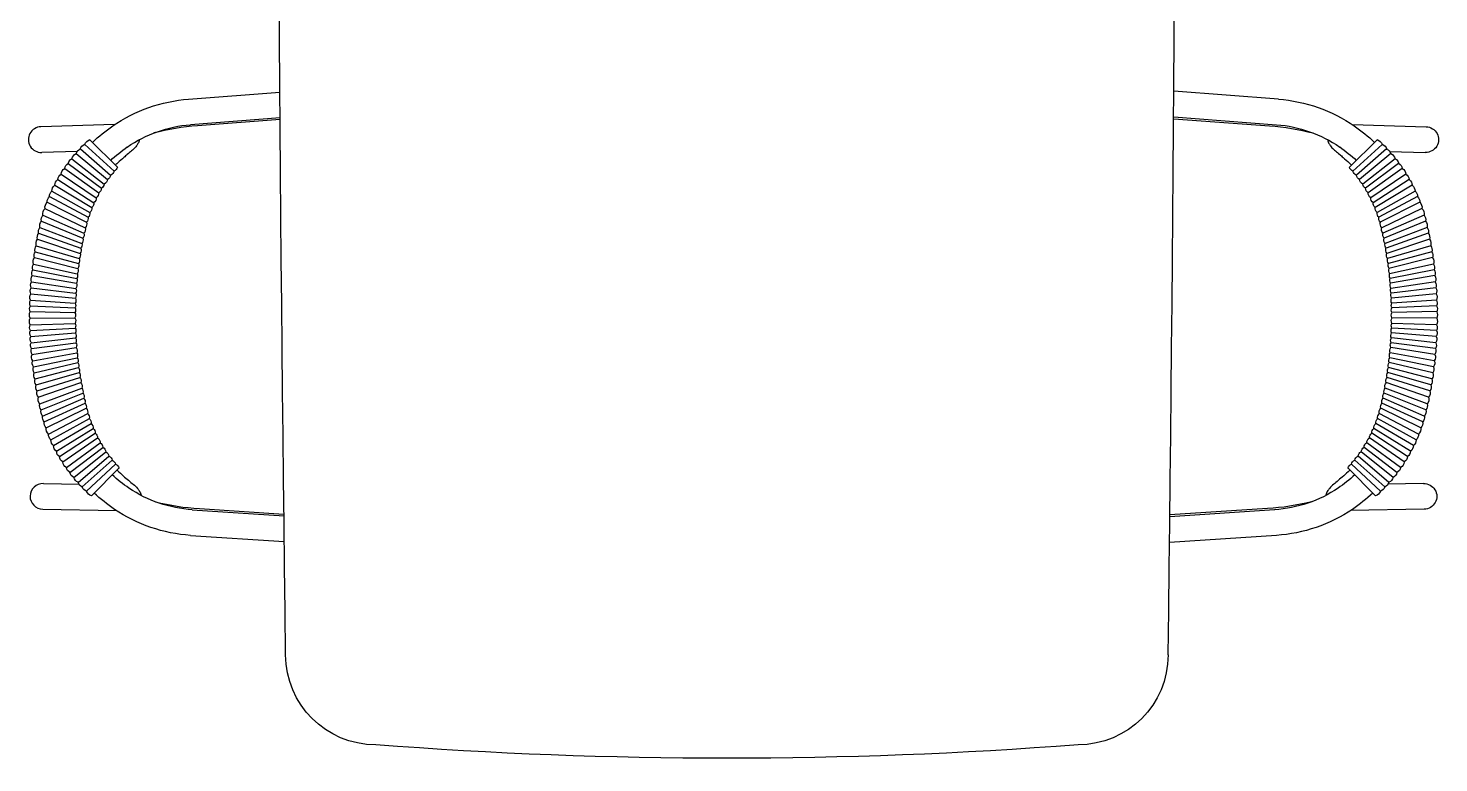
# Model space of a CAD drawing. Header units: millimetres. Extents: x 699029 to 727993, y 4486031 to 4516039.
# Drawn here: x 726198 to 726354.7, y 4491735 to 4491816.6 of the extents above; entities that cross this region are included whole.
import ezdxf

# ---------------------------------------------------------------- set-up
doc = ezdxf.new("R2010")
doc.units = ezdxf.units.MM
doc.layers.add('_P3_S_Duvar_Ç', color=7, linetype='Continuous', lineweight=30)
doc.layers.add('A-TEFRIS', color=251, linetype='Continuous')

# ---------------------------------------------------------------- blocks, each defined once
blk = doc.blocks.new('masa')
at = {"layer": 'A-TEFRIS'}
for p, q in [((731592.35, 4490013.45), (731603.95, 4490014.34)), ((731713.38, 4490013.45), (731703.24, 4490014.23)), ((731584.13, 4490010.63), (731575.96, 4490010.39)), ((731603.98, 4490011.48), (731592.56, 4490010.61)), ((731603.98, 4490011.28), (731593.35, 4490010.49)), ((731703.21, 4490011.18), (731712.39, 4490010.49)), ((731703.22, 4490011.37), (731713.17, 4490010.61)), ((731721.6, 4490010.63), (731729.77, 4490010.39)), ((731581.38, 4490008.95), (731584.45, 4490005.9)), ((731724.36, 4490008.95), (731721.28, 4490005.9)), ((731579.97, 4490007.64), (731576.05, 4490007.54)), ((731579.87, 4490007.4), (731583.34, 4490004.52)), ((731580.33, 4490007.92), (731583.69, 4490004.99)), ((731580.83, 4490008.43), (731584.07, 4490005.46)), ((731724.9, 4490008.43), (731721.66, 4490005.46)), ((731725.4, 4490007.92), (731722.05, 4490004.99)), ((731725.87, 4490007.4), (731722.4, 4490004.52)), ((731725.76, 4490007.64), (731729.69, 4490007.54)), ((731578.6, 4490005.74), (731582.39, 4490003.04)), ((731579, 4490006.31), (731582.69, 4490003.55)), ((731579.39, 4490006.83), (731582.98, 4490004.01)), ((731726.34, 4490006.83), (731722.75, 4490004.01)), ((731726.74, 4490006.31), (731723.05, 4490003.55)), ((731727.14, 4490005.74), (731723.34, 4490003.04)), ((731577.83, 4490004.51), (731581.84, 4490001.95)), ((731578.19, 4490005.12), (731582.1, 4490002.49)), ((731727.54, 4490005.12), (731723.64, 4490002.49)), ((731727.9, 4490004.51), (731723.89, 4490001.95)), ((731576.91, 4490002.64), (731581.2, 4490000.33)), ((731577.17, 4490003.23), (731581.38, 4490000.84)), ((731577.5, 4490003.9), (731581.61, 4490001.42)), ((731728.23, 4490003.9), (731724.13, 4490001.42)), ((731728.56, 4490003.23), (731724.35, 4490000.84)), ((731728.82, 4490002.64), (731724.53, 4490000.33)), ((731576.41, 4490001.3), (731580.88, 4489999.17)), ((731576.65, 4490002), (731581.04, 4489999.77)), ((731729.08, 4490002), (731724.7, 4489999.77)), ((731729.33, 4490001.3), (731724.85, 4489999.17)), ((731576, 4489999.9), (731580.62, 4489997.99)), ((731576.18, 4490000.56), (731580.74, 4489998.55)), ((731729.55, 4490000.56), (731725, 4489998.55)), ((731729.73, 4489999.9), (731725.12, 4489997.99)), ((731575.57, 4489997.89), (731580.31, 4489996.32)), ((731575.71, 4489998.55), (731580.4, 4489996.88)), ((731575.84, 4489999.18), (731580.5, 4489997.4)), ((731729.89, 4489999.18), (731725.23, 4489997.4)), ((731730.03, 4489998.55), (731725.33, 4489996.88)), ((731730.16, 4489997.89), (731725.42, 4489996.32)), ((731575.33, 4489996.5), (731580.14, 4489995.18)), ((731575.44, 4489997.17), (731580.22, 4489995.74)), ((731730.29, 4489997.17), (731725.52, 4489995.74)), ((731730.4, 4489996.5), (731725.6, 4489995.18)), ((731575.13, 4489995.13), (731580, 4489994.05)), ((731575.23, 4489995.84), (731580.07, 4489994.64)), ((731730.5, 4489995.84), (731725.67, 4489994.64)), ((731730.6, 4489995.13), (731725.74, 4489994.05)), ((731574.92, 4489993.14), (731579.85, 4489992.42)), ((731574.99, 4489993.84), (731579.89, 4489993)), ((731575.06, 4489994.5), (731579.94, 4489993.54)), ((731730.67, 4489994.5), (731725.79, 4489993.54)), ((731730.75, 4489993.84), (731725.84, 4489993)), ((731730.81, 4489993.14), (731725.89, 4489992.42)), ((731574.83, 4489991.82), (731579.78, 4489991.35)), ((731574.87, 4489992.48), (731579.81, 4489991.89)), ((731730.86, 4489992.48), (731725.92, 4489991.89)), ((731730.9, 4489991.82), (731725.95, 4489991.35)), ((731574.78, 4489990.5), (731579.75, 4489990.27)), ((731574.8, 4489991.11), (731579.76, 4489990.77)), ((731730.93, 4489991.11), (731725.97, 4489990.77)), ((731730.95, 4489990.5), (731725.99, 4489990.27)), ((731574.77, 4489989.84), (731579.74, 4489989.73)), ((731574.77, 4489989.13), (731579.74, 4489989.15)), ((731574.78, 4489988.37), (731579.75, 4489988.54)), ((731730.96, 4489989.84), (731725.99, 4489989.73)), ((731730.96, 4489988.37), (731725.99, 4489988.54)), ((731730.97, 4489989.13), (731726, 4489989.15)), ((731574.8, 4489987.73), (731579.76, 4489988.01)), ((731574.82, 4489987.07), (731579.78, 4489987.47)), ((731574.86, 4489986.39), (731579.81, 4489986.92)), ((731730.87, 4489986.39), (731725.93, 4489986.92)), ((731730.91, 4489987.07), (731725.95, 4489987.47)), ((731730.94, 4489987.73), (731725.97, 4489988.01)), ((731574.91, 4489985.75), (731579.84, 4489986.39)), ((731574.97, 4489985.08), (731579.88, 4489985.85)), ((731575.04, 4489984.38), (731579.93, 4489985.27)), ((731730.69, 4489984.38), (731725.8, 4489985.27)), ((731730.77, 4489985.08), (731725.85, 4489985.85)), ((731730.82, 4489985.75), (731725.89, 4489986.39)), ((731575.12, 4489983.7), (731579.99, 4489984.72)), ((731575.21, 4489983.04), (731580.05, 4489984.18)), ((731575.31, 4489982.36), (731580.13, 4489983.62)), ((731730.43, 4489982.36), (731725.61, 4489983.62)), ((731730.53, 4489983.04), (731725.68, 4489984.18)), ((731730.62, 4489983.7), (731725.74, 4489984.72)), ((731575.41, 4489981.71), (731580.2, 4489983.08)), ((731575.53, 4489981.04), (731580.29, 4489982.53)), ((731730.2, 4489981.04), (731725.45, 4489982.53)), ((731730.32, 4489981.71), (731725.53, 4489983.08)), ((731575.67, 4489980.33), (731580.39, 4489981.95)), ((731575.82, 4489979.59), (731580.5, 4489981.33)), ((731575.98, 4489978.92), (731580.61, 4489980.78)), ((731729.76, 4489978.92), (731725.13, 4489980.78)), ((731729.91, 4489979.59), (731725.23, 4489981.33)), ((731730.07, 4489980.33), (731725.35, 4489981.95)), ((731576.15, 4489978.23), (731580.73, 4489980.21)), ((731576.33, 4489977.58), (731580.85, 4489979.66)), ((731576.54, 4489976.93), (731580.99, 4489979.1)), ((731729.19, 4489976.93), (731724.75, 4489979.1)), ((731729.4, 4489977.58), (731724.88, 4489979.66)), ((731729.59, 4489978.23), (731725, 4489980.21)), ((731576.8, 4489976.23), (731581.15, 4489978.51)), ((731577.07, 4489975.59), (731581.33, 4489977.95)), ((731577.36, 4489974.96), (731581.53, 4489977.4)), ((731728.38, 4489974.96), (731724.21, 4489977.4)), ((731728.67, 4489975.59), (731724.4, 4489977.95)), ((731728.94, 4489976.23), (731724.58, 4489978.51)), ((731577.68, 4489974.32), (731581.75, 4489976.85)), ((731578.01, 4489973.73), (731581.98, 4489976.33)), ((731578.37, 4489973.14), (731582.24, 4489975.81)), ((731727.36, 4489973.14), (731723.49, 4489975.81)), ((731727.72, 4489973.73), (731723.75, 4489976.33)), ((731728.05, 4489974.32), (731723.98, 4489976.85)), ((731578.78, 4489972.52), (731582.54, 4489975.26)), ((731579.19, 4489971.96), (731582.84, 4489974.76)), ((731579.62, 4489971.41), (731583.16, 4489974.27)), ((731726.12, 4489971.41), (731722.57, 4489974.27)), ((731726.55, 4489971.96), (731722.89, 4489974.76)), ((731726.95, 4489972.52), (731723.19, 4489975.26)), ((731580.08, 4489970.87), (731583.51, 4489973.78)), ((731580.54, 4489970.37), (731583.86, 4489973.33)), ((731581.03, 4489969.88), (731584.24, 4489972.88)), ((731724.71, 4489969.88), (731721.5, 4489972.88)), ((731725.19, 4489970.37), (731721.87, 4489973.33)), ((731725.65, 4489970.87), (731722.22, 4489973.78)), ((731581.57, 4489969.37), (731584.62, 4489972.45)), ((731724.17, 4489969.37), (731721.11, 4489972.45)), ((731576.22, 4489970.74), (731580.25, 4489970.68)), ((731729.51, 4489970.74), (731725.49, 4489970.68)), ((731593.55, 4489967.95), (731604.41, 4489967.25)), ((731712.18, 4489967.95), (731702.79, 4489967.34)), ((731576.17, 4489967.89), (731584.34, 4489967.73)), ((731592.77, 4489967.82), (731604.41, 4489967.04)), ((731712.97, 4489967.82), (731702.78, 4489967.14)), ((731729.57, 4489967.89), (731721.39, 4489967.73)), ((731592.58, 4489964.98), (731604.44, 4489964.19)), ((731713.15, 4489964.98), (731702.75, 4489964.28)), ((731702.6, 4489951.7), (731702.6, 4489951.7))]:
    blk.add_line(p, q, dxfattribs=at)
for points in [[(731604.6, 4489951.7, -0.00641), (731604.6, 4490263.7, -23.5)], [(731702.6, 4489951.7, 0.00641), (731702.6, 4490263.7, 23.5)], [(731614.6, 4489941.7, 0.038462), (731692.6, 4489941.7, -0.034091)]]:
    blk.add_lwpolyline(points, format="xyb", dxfattribs=at)
for centre, radius, start, end in [((731593.62, 4489996.4), 17.1, 94.2772, 124.5533), ((731712.11, 4489996.4), 17.1, 55.4467, 85.7228), ((731594.16, 4489995.62), 18.05, 124.5533, 133.7698), ((731593.62, 4489996.4), 14.25, 94.2772, 124.5533), ((731712.11, 4489996.4), 14.25, 55.4467, 85.7228), ((731711.57, 4489995.62), 18.05, 46.2302, 55.4467), ((731581.6, 4490008.17), 0.816, 106.0642, 161.0642), ((731724.13, 4490008.17), 0.816, 18.9358, 73.9358), ((731580.18, 4490006.66), 0.804, 112.9171, 167.9171), ((731580.6, 4490007.21), 0.753, 110.6353, 165.6353), ((731581.07, 4490007.7), 0.775, 108.3962, 163.3962), ((731594.16, 4489995.62), 15.2, 124.5533, 133.4871), ((731711.57, 4489995.62), 15.2, 46.5129, 55.4467), ((731724.66, 4490007.7), 0.775, 16.6038, 71.6038), ((731725.14, 4490007.21), 0.753, 14.3647, 69.3647), ((731725.55, 4490006.66), 0.804, 12.0829, 67.0829), ((731578.99, 4490005.04), 0.804, 119.5494, 174.5494), ((731579.34, 4490005.64), 0.753, 117.2679, 172.2679), ((731579.69, 4490006.19), 0.706, 115.1299, 170.1299), ((731583.85, 4490006.05), 0.627, 291.0893, 346.0893), ((731594.16, 4489995.62), 14.46, 133.0673, 133.4149), ((731721.89, 4490006.05), 0.627, 193.9107, 248.9107), ((731711.57, 4489995.62), 14.46, 46.5851, 46.9327), ((731726.04, 4490006.19), 0.706, 9.8701, 64.8701), ((731726.39, 4490005.64), 0.753, 7.7321, 62.7321), ((731726.74, 4490005.04), 0.804, 5.4506, 60.4506), ((731578.25, 4490003.89), 0.752, 124.0867, 179.0867), ((731578.6, 4490004.47), 0.77, 121.856, 176.856), ((731582.39, 4490004.06), 0.594, 300.0656, 355.0656), ((731582.66, 4490004.61), 0.677, 297.8521, 352.8521), ((731583.06, 4490005.1), 0.635, 295.5676, 350.5676), ((731583.43, 4490005.59), 0.655, 293.3215, 348.3215), ((731722.3, 4490005.59), 0.655, 191.6785, 246.6785), ((731722.67, 4490005.1), 0.635, 189.4324, 244.4324), ((731723.07, 4490004.61), 0.677, 187.1479, 242.1479), ((731723.35, 4490004.06), 0.594, 184.9344, 239.9344), ((731727.13, 4490004.47), 0.77, 3.144, 58.144), ((731727.48, 4490003.89), 0.752, 0.9133, 55.9133), ((731577.4, 4490002.07), 0.75, 130.7032, 185.7032), ((731577.61, 4490002.68), 0.704, 128.5724, 183.5724), ((731577.98, 4490003.25), 0.802, 126.3649, 181.3649), ((731581.45, 4490002.47), 0.646, 306.7812, 1.7812), ((731581.72, 4490003.05), 0.675, 304.4803, 359.4803), ((731582.05, 4490003.58), 0.633, 302.2022, 357.2022), ((731723.68, 4490003.58), 0.633, 182.7978, 237.7978), ((731724.02, 4490003.05), 0.675, 180.5197, 235.5197), ((731724.28, 4490002.47), 0.646, 178.2188, 233.2188), ((731727.76, 4490003.25), 0.802, 358.6351, 53.6351), ((731728.12, 4490002.68), 0.704, 356.4276, 51.4276), ((731728.33, 4490002.07), 0.75, 354.2968, 49.2968), ((731577, 4490000.71), 0.834, 135.3704, 190.3704), ((731577.2, 4490001.41), 0.8, 132.9751, 187.9751), ((731580.8, 4490000.75), 0.589, 313.4685, 8.4685), ((731580.94, 4490001.35), 0.672, 311.2727, 6.2727), ((731581.21, 4490001.91), 0.631, 309.0044, 4.0044), ((731724.52, 4490001.91), 0.631, 175.9956, 230.9956), ((731724.8, 4490001.35), 0.672, 173.7273, 228.7273), ((731724.93, 4490000.75), 0.589, 171.5315, 226.5315), ((731728.53, 4490001.41), 0.8, 352.0249, 47.0249), ((731728.73, 4490000.71), 0.834, 349.6296, 44.6296), ((731576.61, 4489999.38), 0.795, 139.5475, 194.5475), ((731576.73, 4490000.06), 0.747, 137.688, 192.688), ((731580.38, 4489999.62), 0.668, 317.8415, 12.8415), ((731580.59, 4490000.21), 0.627, 315.586, 10.586), ((731725.15, 4490000.21), 0.627, 169.414, 224.414), ((731725.35, 4489999.62), 0.668, 167.1585, 222.1585), ((731729, 4490000.06), 0.747, 347.312, 42.312), ((731729.12, 4489999.38), 0.795, 345.4525, 40.4525), ((731576.19, 4489997.4), 0.784, 142.1683, 197.1683), ((731576.28, 4489998.09), 0.738, 141.2853, 196.2853), ((731576.37, 4489998.74), 0.695, 140.4543, 195.4543), ((731579.99, 4489997.81), 0.656, 321.2619, 16.2619), ((731580.14, 4489998.38), 0.618, 320.4734, 15.4734), ((731580.21, 4489999), 0.695, 319.6442, 14.6442), ((731725.53, 4489999), 0.695, 165.3558, 220.3558), ((731725.59, 4489998.38), 0.618, 164.5266, 219.5266), ((731725.75, 4489997.81), 0.656, 163.7381, 218.7381), ((731729.36, 4489998.74), 0.695, 344.5457, 39.5457), ((731729.45, 4489998.09), 0.738, 343.7147, 38.7147), ((731729.54, 4489997.4), 0.784, 342.8317, 37.8317), ((731575.92, 4489996.07), 0.728, 143.9018, 198.9018), ((731576.03, 4489996.73), 0.738, 143.0512, 198.0512), ((731579.7, 4489996.12), 0.644, 323.5251, 18.5251), ((731579.83, 4489996.69), 0.607, 322.7511, 17.7511), ((731579.95, 4489997.23), 0.572, 322.0217, 17.0217), ((731725.78, 4489997.23), 0.572, 162.9783, 217.9783), ((731725.91, 4489996.69), 0.607, 162.2489, 217.2489), ((731726.04, 4489996.12), 0.644, 161.4749, 216.4749), ((731729.7, 4489996.73), 0.738, 341.9488, 36.9488), ((731729.81, 4489996.07), 0.728, 341.0982, 36.0982), ((731575.69, 4489994.74), 0.678, 145.6172, 200.6172), ((731575.86, 4489995.39), 0.775, 144.7741, 199.7741), ((731579.47, 4489994.41), 0.635, 325.8046, 20.8046), ((731579.58, 4489994.98), 0.597, 325.0423, 20.0423), ((731579.65, 4489995.54), 0.605, 324.2982, 19.2982), ((731726.09, 4489995.54), 0.605, 160.7018, 215.7018), ((731726.16, 4489994.98), 0.597, 159.9577, 214.9577), ((731726.26, 4489994.41), 0.635, 159.1954, 214.1954), ((731729.87, 4489995.39), 0.775, 340.2259, 35.2259), ((731730.04, 4489994.74), 0.678, 339.3828, 34.3828), ((731575.53, 4489992.76), 0.711, 148.1526, 203.1526), ((731575.64, 4489993.43), 0.769, 147.294, 202.294), ((731575.66, 4489994.11), 0.722, 146.4294, 201.4294), ((731579.32, 4489992.76), 0.628, 328.0035, 23.0035), ((731579.4, 4489993.32), 0.59, 327.2496, 22.2496), ((731579.48, 4489993.85), 0.555, 326.5409, 21.5409), ((731726.25, 4489993.85), 0.555, 158.4591, 213.4591), ((731726.34, 4489993.32), 0.59, 157.7504, 212.7504), ((731726.42, 4489992.76), 0.628, 156.9965, 211.9965), ((731730.07, 4489994.11), 0.722, 338.5706, 33.5706), ((731730.1, 4489993.43), 0.769, 337.706, 32.706), ((731730.21, 4489992.76), 0.711, 336.8474, 31.8474), ((731575.5, 4489991.44), 0.765, 149.841, 204.841), ((731575.49, 4489992.11), 0.717, 148.9814, 203.9814), ((731579.28, 4489991.65), 0.585, 329.4736, 24.4736), ((731579.32, 4489992.19), 0.581, 328.7518, 23.7518), ((731726.42, 4489992.19), 0.581, 156.2482, 211.2482), ((731726.45, 4489991.65), 0.585, 155.5264, 210.5264), ((731730.24, 4489992.11), 0.717, 336.0186, 31.0186), ((731730.24, 4489991.44), 0.765, 335.159, 30.159), ((731575.41, 4489990.15), 0.715, 151.4772, 206.4772), ((731575.39, 4489990.79), 0.67, 150.6735, 205.6735), ((731579.23, 4489990.01), 0.583, 331.6461, 26.6461), ((731579.27, 4489990.53), 0.547, 330.9467, 25.9467), ((731579.22, 4489991.08), 0.624, 330.2221, 25.2221), ((731726.51, 4489991.08), 0.624, 154.7779, 209.7779), ((731726.46, 4489990.53), 0.547, 154.0533, 209.0533), ((731726.51, 4489990.01), 0.583, 153.3539, 208.3539), ((731730.35, 4489990.79), 0.67, 334.3265, 29.3265), ((731730.32, 4489990.15), 0.715, 333.5228, 28.5228), ((731575.45, 4489989.48), 0.763, 152.3345, 207.3345), ((731575.5, 4489988.76), 0.818, 153.252, 208.252), ((731575.41, 4489988.07), 0.699, 154.1325, 209.1325), ((731579.19, 4489989.44), 0.622, 332.392, 27.392), ((731579.15, 4489988.84), 0.665, 333.1889, 28.1889), ((731579.25, 4489988.26), 0.573, 333.9549, 28.9549), ((731726.55, 4489989.44), 0.622, 152.608, 207.608), ((731726.58, 4489988.84), 0.665, 151.8111, 206.8111), ((731726.49, 4489988.26), 0.573, 151.0451, 206.0451), ((731730.33, 4489988.07), 0.699, 330.8675, 25.8675), ((731730.29, 4489989.48), 0.763, 332.6655, 27.6655), ((731730.24, 4489988.76), 0.818, 331.748, 26.748), ((731575.44, 4489987.43), 0.715, 154.953, 209.953), ((731575.49, 4489986.77), 0.735, 155.7944, 210.7944), ((731579.25, 4489987.72), 0.584, 334.6705, 29.6705), ((731579.26, 4489987.17), 0.6, 335.4029, 30.4029), ((731579.32, 4489986.62), 0.573, 336.1287, 31.1287), ((731726.42, 4489986.62), 0.573, 148.8713, 203.8713), ((731726.47, 4489987.17), 0.6, 149.5971, 204.5971), ((731726.48, 4489987.72), 0.584, 150.3295, 205.3295), ((731730.24, 4489986.77), 0.735, 329.2056, 24.2056), ((731730.29, 4489987.43), 0.715, 330.047, 25.047), ((731575.51, 4489986.11), 0.702, 156.628, 211.628), ((731575.57, 4489985.47), 0.718, 157.4521, 212.4521), ((731579.34, 4489986.08), 0.587, 336.8465, 31.8465), ((731579.35, 4489985.51), 0.628, 337.5984, 32.5984), ((731579.43, 4489984.94), 0.604, 338.361, 33.361), ((731726.3, 4489984.94), 0.604, 146.639, 201.639), ((731726.38, 4489985.51), 0.628, 147.4016, 202.4016), ((731726.39, 4489986.08), 0.587, 148.1535, 203.1535), ((731730.16, 4489985.47), 0.718, 327.5479, 22.5479), ((731730.23, 4489986.11), 0.702, 328.372, 23.372), ((731575.68, 4489984.8), 0.769, 158.3149, 213.3149), ((731575.73, 4489984.12), 0.739, 159.1894, 214.1894), ((731575.8, 4489983.45), 0.724, 160.038, 215.038), ((731579.5, 4489984.39), 0.592, 339.1015, 34.1015), ((731579.55, 4489983.83), 0.61, 339.8458, 34.8458), ((731579.65, 4489983.28), 0.585, 340.5854, 35.5854), ((731726.08, 4489983.28), 0.585, 144.4146, 199.4146), ((731726.18, 4489983.83), 0.61, 145.1542, 200.1542), ((731726.23, 4489984.39), 0.592, 145.8985, 200.8985), ((731729.93, 4489983.45), 0.724, 324.962, 19.962), ((731730, 4489984.12), 0.739, 325.8106, 20.8106), ((731730.05, 4489984.8), 0.769, 326.6851, 21.6851), ((731575.91, 4489982.79), 0.745, 160.8903, 215.8903), ((731575.98, 4489982.13), 0.713, 161.7365, 216.7365), ((731579.72, 4489982.73), 0.6, 341.3187, 36.3187), ((731579.77, 4489982.15), 0.644, 342.0889, 37.0889), ((731725.96, 4489982.15), 0.644, 142.9111, 197.9111), ((731726.02, 4489982.73), 0.6, 143.6813, 198.6813), ((731729.75, 4489982.13), 0.713, 323.2635, 18.2635), ((731729.82, 4489982.79), 0.745, 324.1097, 19.1097), ((731576.11, 4489981.49), 0.731, 162.5747, 217.5747), ((731576.28, 4489980.82), 0.784, 163.4541, 218.4541), ((731579.85, 4489981.53), 0.677, 342.9067, 37.9067), ((731580.02, 4489980.95), 0.611, 343.7039, 38.7039), ((731580.12, 4489980.38), 0.631, 344.4727, 39.4727), ((731725.61, 4489980.38), 0.631, 140.5273, 195.5273), ((731725.71, 4489980.95), 0.611, 141.2961, 196.2961), ((731725.88, 4489981.53), 0.677, 142.0933, 197.0933), ((731729.45, 4489980.82), 0.784, 321.5459, 16.5459), ((731729.62, 4489981.49), 0.731, 322.4253, 17.4253), ((731576.46, 4489980.11), 0.823, 164.3868, 219.3868), ((731576.54, 4489979.4), 0.742, 165.295, 220.295), ((731576.72, 4489978.74), 0.765, 166.3166, 221.3166), ((731580.27, 4489979.82), 0.606, 345.2385, 40.2385), ((731580.38, 4489979.25), 0.624, 346.0404, 41.0404), ((731580.5, 4489978.65), 0.668, 347.887, 42.887), ((731725.24, 4489978.65), 0.668, 137.113, 192.113), ((731725.35, 4489979.25), 0.624, 138.9596, 193.9596), ((731725.47, 4489979.82), 0.606, 139.7615, 194.7615), ((731729.01, 4489978.74), 0.765, 318.6834, 13.6834), ((731729.19, 4489979.4), 0.742, 319.705, 14.705), ((731729.27, 4489980.11), 0.823, 320.6132, 15.6132), ((731576.86, 4489978.08), 0.731, 168.3168, 223.3168), ((731577.07, 4489977.46), 0.748, 170.4855, 225.4855), ((731580.71, 4489978.06), 0.633, 350.1524, 45.1524), ((731580.9, 4489977.49), 0.629, 352.3486, 47.3486), ((731581.11, 4489976.91), 0.646, 354.568, 49.568), ((731724.63, 4489976.91), 0.646, 130.432, 185.432), ((731724.83, 4489977.49), 0.629, 132.6514, 187.6514), ((731725.03, 4489978.06), 0.633, 134.8476, 189.8476), ((731728.67, 4489977.46), 0.748, 314.5145, 9.5145), ((731728.87, 4489978.08), 0.731, 316.6832, 11.6832), ((731577.34, 4489976.82), 0.8, 172.7547, 227.7547), ((731577.55, 4489976.17), 0.757, 175.0364, 230.0364), ((731581.37, 4489976.37), 0.617, 356.7679, 51.7679), ((731581.61, 4489975.82), 0.632, 358.9424, 53.9424), ((731581.87, 4489975.25), 0.675, 1.2179, 56.2179), ((731723.86, 4489975.25), 0.675, 123.7821, 178.7821), ((731724.12, 4489975.82), 0.632, 126.0576, 181.0576), ((731724.37, 4489976.37), 0.617, 128.2321, 183.2321), ((731728.18, 4489976.17), 0.757, 309.9636, 4.9636), ((731728.4, 4489976.82), 0.8, 312.2453, 7.2453), ((731577.82, 4489975.55), 0.751, 177.2462, 232.2462), ((731578.13, 4489974.95), 0.771, 179.4772, 234.4772), ((731578.42, 4489974.34), 0.736, 181.6864, 236.6864), ((731582.22, 4489974.73), 0.627, 3.4854, 58.4854), ((731582.53, 4489974.21), 0.634, 5.6808, 60.6808), ((731582.87, 4489973.69), 0.651, 7.9178, 62.9178), ((731722.87, 4489973.69), 0.651, 117.0822, 172.0822), ((731723.2, 4489974.21), 0.634, 119.3192, 174.3192), ((731723.52, 4489974.73), 0.627, 121.5146, 176.5146), ((731727.32, 4489974.34), 0.736, 303.3136, 358.3136), ((731727.61, 4489974.95), 0.771, 305.5228, 0.5228), ((731727.92, 4489975.55), 0.751, 307.7538, 2.7538), ((731578.76, 4489973.78), 0.752, 183.8682, 238.8682), ((731579.17, 4489973.22), 0.804, 186.1491, 241.1491), ((731583.25, 4489973.22), 0.622, 10.1331, 65.1331), ((731583.62, 4489972.74), 0.635, 12.3208, 67.3208), ((731584.02, 4489972.29), 0.624, 14.5132, 69.5132), ((731721.71, 4489972.29), 0.624, 110.4868, 165.4868), ((731722.12, 4489972.74), 0.635, 112.6792, 167.6792), ((731722.48, 4489973.22), 0.622, 114.8669, 169.8669), ((731726.56, 4489973.22), 0.804, 298.8509, 353.8509), ((731726.97, 4489973.78), 0.752, 301.1318, 356.1318), ((731579.52, 4489972.63), 0.746, 188.42, 243.42), ((731579.93, 4489972.1), 0.753, 190.6165, 245.6165), ((731580.37, 4489971.59), 0.773, 192.8527, 247.8527), ((731594.23, 4489982.83), 15.2, 227.0672, 236.0011), ((731594.23, 4489982.83), 14.46, 227.1817, 227.487), ((731711.51, 4489982.83), 15.2, 303.9989, 312.9328), ((731711.51, 4489982.83), 14.46, 312.513, 312.8183), ((731725.36, 4489971.59), 0.773, 292.1473, 347.1473), ((731725.81, 4489972.1), 0.753, 294.3835, 349.3835), ((731726.21, 4489972.63), 0.746, 296.58, 351.58), ((731580.79, 4489971.06), 0.737, 195.0651, 250.0651), ((731581.26, 4489970.59), 0.752, 197.2481, 252.2481), ((731581.78, 4489970.14), 0.797, 199.5188, 254.5188), ((731594.23, 4489982.83), 18.05, 226.7845, 236.0011), ((731593.69, 4489982.04), 14.25, 236.0011, 266.2772), ((731712.04, 4489982.04), 14.25, 273.7228, 303.9989), ((731711.51, 4489982.83), 18.05, 303.9989, 313.2155), ((731723.95, 4489970.14), 0.797, 285.4812, 340.4812), ((731724.48, 4489970.59), 0.752, 287.7519, 342.7519), ((731724.94, 4489971.06), 0.737, 289.9349, 344.9349), ((731593.69, 4489982.04), 17.1, 236.0011, 266.2772), ((731712.04, 4489982.04), 17.1, 273.7228, 303.9989), ((731614.6, 4489951.7), 10, 180, 270), ((731692.6, 4489951.7), 10, 270, 0)]:
    blk.add_arc(centre, radius, start, end, dxfattribs=at)
for centre, major_axis, ratio, start_param, end_param in [((731576, 4490008.96), (1.44, 0.04), 0.990062, 1.570796, 4.712389), ((731595.44, 4489982.45), (-0.14, 28.12), 0.999391, 0.069771, 0.24536), ((731576.2, 4489969.31), (-1.44, 0.03), 0.990062, 4.712389, 7.853982), ((731595.38, 4489996.01), (-0.14, 28.12), 0.999391, 2.896233, 3.071822)]:
    blk.add_ellipse(centre, major_axis=major_axis, ratio=ratio, start_param=start_param, end_param=end_param, dxfattribs=at)
at = {"layer": 'A-TEFRIS', "extrusion": (0, 0, -1)}
for centre, major_axis, ratio, start_param, end_param in [((731710.29, 4489982.45), (0.14, 28.12), 0.999391, 0.069771, 0.24536), ((731729.73, 4490008.96), (-1.44, 0.04), 0.990062, 1.570796, 4.712389), ((731729.54, 4489969.31), (1.44, 0.03), 0.990062, -1.570796, 1.570796), ((731710.36, 4489996.01), (0.14, 28.12), 0.999391, 2.896233, 3.071822)]:
    blk.add_ellipse(centre, major_axis=major_axis, ratio=ratio, start_param=start_param, end_param=end_param, dxfattribs=at)
at = {"layer": 'A-TEFRIS'}
for points, knots in [([(731586.89, 4490008.96), (731586.88, 4490008.95), (731586.88, 4490008.93), (731586.85, 4490008.78), (731586.8, 4490008.64), (731586.68, 4490008.42), (731586.62, 4490008.33), (731586.51, 4490008.18), (731586.46, 4490008.12), (731586.28, 4490007.94), (731586.16, 4490007.83), (731585.88, 4490007.58), (731585.72, 4490007.45), (731585.42, 4490007.2), (731585.3, 4490007.09), (731584.95, 4490006.79), (731584.71, 4490006.57), (731584.41, 4490006.3), (731584.35, 4490006.24), (731584.29, 4490006.19)], [2.813943, 2.813943, 2.813943, 2.813943, 2.855966, 2.855966, 3.345502, 3.345502, 3.775495, 3.775495, 4.215043, 4.215043, 5.154967, 5.154967, 6.068794, 6.068794, 6.674163, 6.674163, 7.695187, 7.695187, 7.958077, 7.958077, 7.958077, 7.958077]), ([(731718.85, 4490008.96), (731718.85, 4490008.95), (731718.85, 4490008.93), (731718.88, 4490008.78), (731718.94, 4490008.64), (731719.05, 4490008.42), (731719.11, 4490008.33), (731719.22, 4490008.18), (731719.28, 4490008.12), (731719.45, 4490007.94), (731719.57, 4490007.83), (731719.86, 4490007.58), (731720.01, 4490007.45), (731720.31, 4490007.2), (731720.43, 4490007.09), (731720.79, 4490006.79), (731721.03, 4490006.57), (731721.32, 4490006.3), (731721.39, 4490006.24), (731721.45, 4490006.19)], [2.813943, 2.813943, 2.813943, 2.813943, 2.855966, 2.855966, 3.345502, 3.345502, 3.775495, 3.775495, 4.215043, 4.215043, 5.154967, 5.154967, 6.068794, 6.068794, 6.674163, 6.674163, 7.695187, 7.695187, 7.958077, 7.958077, 7.958077, 7.958077]), ([(731584.45, 4489972.17), (731584.67, 4489971.97), (731584.89, 4489971.77), (731585.31, 4489971.41), (731585.51, 4489971.25), (731585.88, 4489970.93), (731586.05, 4489970.79), (731586.39, 4489970.5), (731586.53, 4489970.38), (731586.76, 4489970.11), (731586.85, 4489970), (731586.98, 4489969.75), (731587.04, 4489969.61), (731587.07, 4489969.45), (731587.08, 4489969.43), (731587.08, 4489969.42)], [0, 0, 0, 0, 0.924472, 0.924472, 1.834443, 1.834443, 2.81164, 2.81164, 4.008692, 4.008692, 4.601246, 4.601246, 5.094374, 5.094374, 5.140563, 5.140563, 5.140563, 5.140563]), ([(731721.28, 4489972.17), (731721.07, 4489971.97), (731720.84, 4489971.77), (731720.43, 4489971.41), (731720.23, 4489971.25), (731719.86, 4489970.93), (731719.68, 4489970.79), (731719.35, 4489970.5), (731719.2, 4489970.38), (731718.97, 4489970.11), (731718.89, 4489970), (731718.75, 4489969.75), (731718.7, 4489969.61), (731718.66, 4489969.45), (731718.66, 4489969.43), (731718.66, 4489969.42)], [0, 0, 0, 0, 0.924472, 0.924472, 1.834443, 1.834443, 2.81164, 2.81164, 4.008692, 4.008692, 4.601246, 4.601246, 5.094374, 5.094374, 5.140563, 5.140563, 5.140563, 5.140563])]:
    blk.add_open_spline(points, degree=3, knots=knots, dxfattribs=at)

msp = doc.modelspace()

# ---------------------------------------------------------------- block references
at = {"layer": '_P3_S_Duvar_Ç', "color": 240, "lineweight": 30, "true_color": 0xed1f24, "xscale": -1}
msp.add_blockref('masa', (1457929.22, 1795.28), dxfattribs=at)

doc.saveas('drawing.dxf')
